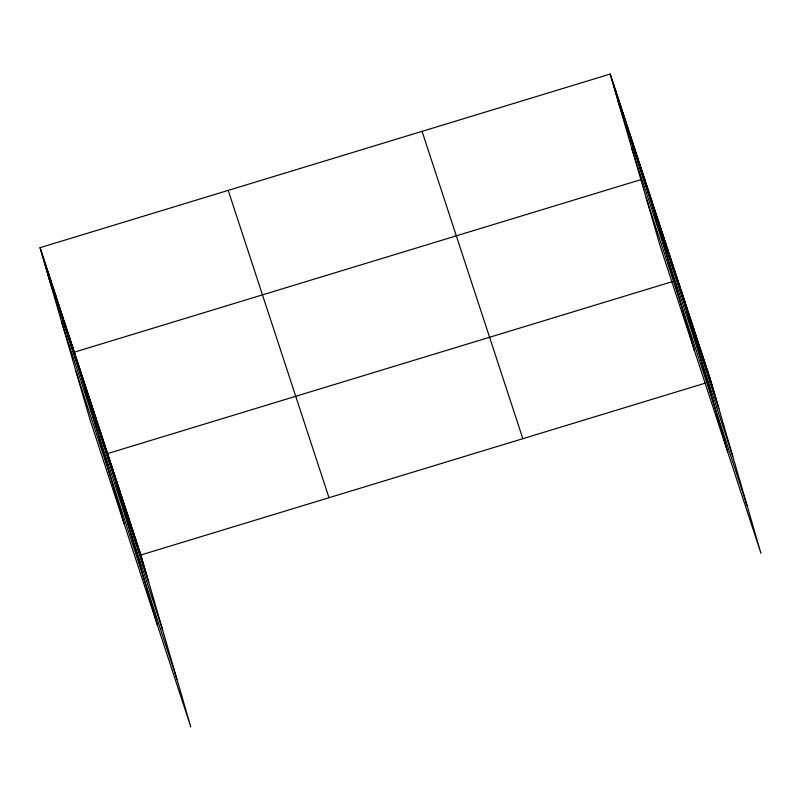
<?xml version="1.0" encoding="UTF-8"?>
<svg xmlns="http://www.w3.org/2000/svg" width="801" height="801" viewBox="0 0 801 801"><rect width="100%" height="100%" fill="white"/><g stroke="black" fill="none" stroke-linecap="round" stroke-linejoin="round"><path stroke-width="1.2" d="M40.05 247.679L140.846 555.003L190.798 726.938L90.002 419.604L40.05 247.679L610.202 74.062L710.998 381.396L760.95 553.321L660.154 245.997L610.202 74.062M641.12 179.574L74.323 352.17L124.275 524.104M672.139 281.682L107.584 453.586L157.537 625.521M140.846 555.003L705.401 383.098M708.755 382.077L710.998 381.396M618.042 101.016L718.827 408.34M631.939 148.856L732.725 456.19M646.257 198.147L747.053 505.481M422.057 131.354L522.843 438.688M228.205 190.378L328.991 497.711M47.88 274.623L148.676 581.957M61.777 322.473L162.573 629.796M76.105 371.764L176.891 679.098M709.245 376.059L717.075 403.003M707.493 370.713L715.323 397.666M705.751 365.376L713.581 392.33M703.999 360.039L711.829 386.993M702.247 354.703L710.076 381.656M700.495 349.366L708.324 376.32M698.742 344.03L706.572 370.973M696.99 338.693L704.82 365.636M695.248 333.356L703.078 360.3M693.496 328.01L701.326 354.963M691.744 322.673L699.573 349.626M689.991 317.336L697.821 344.29M688.239 312L696.069 338.953M686.487 306.663L694.317 333.616M684.745 301.326L692.575 328.28M682.993 295.99L690.822 322.933M681.24 290.653L689.07 317.596M679.488 285.316L687.318 312.26M677.736 279.97L727.688 451.904M675.984 274.633L683.814 301.587M674.232 269.296L682.062 296.25M672.49 263.96L680.319 290.913M670.737 258.623L678.567 285.577M668.985 253.286L676.815 280.23M667.233 247.95L675.063 274.893M665.481 242.613L673.311 269.557M663.729 237.266L671.558 264.22M661.986 231.93L669.816 258.883M660.234 226.593L668.064 253.547M658.482 221.256L666.312 248.21M656.73 215.92L664.56 242.873M654.978 210.583L662.807 237.537M653.226 205.246L661.055 232.19M651.483 199.91L659.313 226.853M649.731 194.563L657.561 221.517M647.979 189.226L655.809 216.18M646.227 183.89L654.057 210.843M644.475 178.553L694.427 350.488M642.762 173.326L650.592 200.28M641.05 168.1L648.88 195.054M639.338 162.883L647.168 189.827M637.626 157.657L645.456 184.61M635.904 152.43L643.734 179.384M634.192 147.204L642.022 174.157M632.48 141.977L640.309 168.931M630.767 136.761L638.597 163.704M629.055 131.534L636.885 158.478M627.343 126.308L635.173 153.261M625.631 121.081L633.461 148.035M623.919 115.855L631.749 142.808M622.197 110.638L630.027 137.582M620.485 105.412L628.314 132.355M618.773 100.185L626.602 127.139M617.06 94.959L624.89 121.912M615.348 89.732L623.178 116.686M613.636 84.516L621.466 111.459M611.924 79.289L619.754 106.233M139.094 549.666L146.923 576.62M137.341 544.33L145.171 571.283M135.589 538.993L143.419 565.947M133.837 533.656L141.667 560.61M132.085 528.32L139.915 555.263M130.343 522.983L138.172 549.927M128.591 517.636L136.42 544.59M126.838 512.3L134.668 539.253M125.086 506.963L132.916 533.917M123.334 501.626L131.164 528.58M121.582 496.29L129.412 523.243M119.84 490.953L127.669 517.907M118.087 485.616L125.917 512.56M116.335 480.28L124.165 507.223M114.583 474.943L122.413 501.887M112.831 469.596L120.661 496.55M111.079 464.26L118.908 491.213M109.326 458.923L117.156 485.877M105.832 448.25L113.662 475.203M104.08 442.913L111.91 469.857M102.328 437.576L110.158 464.52M100.576 432.24L108.405 459.183M98.823 426.893L106.653 453.847M97.081 421.556L104.911 448.51M95.329 416.22L103.159 443.173M93.577 410.883L101.407 437.837M91.825 405.546L99.654 432.5M90.072 400.21L97.902 427.163M88.32 394.873L96.15 421.817M86.578 389.536L94.408 416.48M84.826 384.2L92.656 411.143M83.074 378.853L90.903 405.807M81.322 373.516L89.151 400.47M79.569 368.18L87.399 395.133M77.817 362.843L85.647 389.797M76.075 357.506L83.905 384.46M72.611 346.943L80.44 373.897M70.888 341.717L78.718 368.67M69.176 336.49L77.006 363.444M67.464 331.274L75.294 358.217M65.752 326.047L73.582 352.991M64.04 320.821L71.87 347.774M62.328 315.594L70.158 342.548M60.616 310.367L68.445 337.321M58.894 305.141L66.723 332.095M57.181 299.924L65.011 326.868M55.469 294.698L63.299 321.652M53.757 289.471L61.587 316.425M52.045 284.245L59.875 311.199M50.333 279.018L58.163 305.972M48.621 273.802L56.45 300.745M46.909 268.575L54.738 295.519M45.186 263.349L53.016 290.302M43.474 258.122L51.304 285.076M41.762 252.896L49.592 279.849"/></g></svg>
